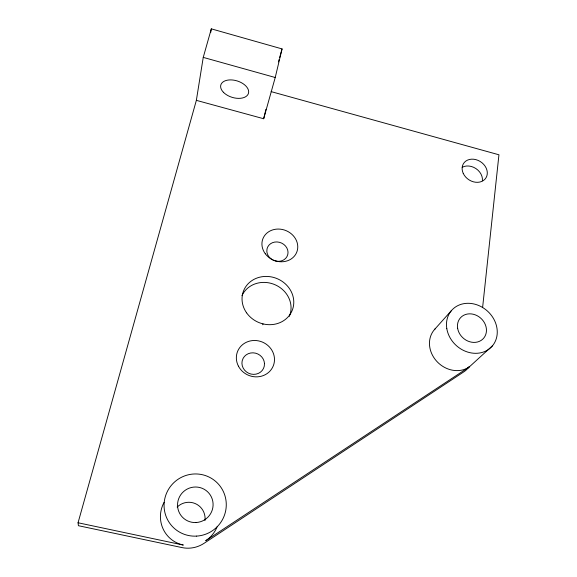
<?xml version="1.0" encoding="UTF-8"?>
<svg xmlns="http://www.w3.org/2000/svg" width="577" height="577" viewBox="0 0 577 577"><rect width="100%" height="100%" fill="white"/><g stroke="black" fill="none" stroke-linecap="round" stroke-linejoin="round"><path stroke-width="0.87" d="M482.596 307.656L498.946 154.787L271.103 91.613M196.36 100.348L203.241 57.39L211.319 28.85L282.059 48.915L275.229 77.506L263.675 118.739L196.36 100.348L78.054 522.769L78.407 525.705L181.979 547.58A29.276 28.749 -51.6 0 0 204.02 543.339L463.865 371.819A25.359 22.164 42.9 0 0 469.188 366.604M210.735 32.399L211.319 28.85M262.78 324.786L262.975 323.87M263.675 118.739L265.932 109.334M278.439 61.912L279.16 59.316M279.643 57.577L282.059 48.915M434.394 329.655L451.524 310.491M468.192 367.931L492.578 345.681M78.054 522.769L183.313 545.049A29.701 29.203 -50.6 0 1 164.07 502.379M203.241 57.39L275.229 77.506M217.046 526.909A29.701 29.203 -50.6 0 1 205.7 540.75L468.978 367.16A25.713 22.395 42.7 0 1 436.205 360.704A25.713 22.395 42.7 0 1 435.541 328.443M241.987 295.619A25.835 23.506 22.1 0 1 275.085 284.764A25.835 23.506 22.1 0 1 289.315 316.355M273.404 260.277A10.775 9.52 22 0 0 286.978 256.585L287.844 254.255A10.775 9.52 22 0 0 279.434 242.304A10.775 9.52 22 0 0 267.014 248.939L266.834 251.449A10.775 9.52 22 0 0 272.77 259.975M177.153 507.053A16.726 16.423 -51.5 0 1 204.979 520.533M462.235 167.272A13.156 10.667 33.4 0 1 475.96 168.599A13.156 10.667 33.4 0 1 482.386 180.76M264.468 363.395L264.273 366.186A11.389 10.675 22.5 0 1 250.952 374.047A11.389 10.675 22.5 0 1 242.167 360.906L243.141 358.295A11.389 10.675 22.5 0 1 255.474 353.153A11.389 10.675 22.5 0 1 264.468 363.395M238.438 366.171A19.257 18.002 22.7 0 0 271.435 369.28A19.257 18.002 22.7 0 0 256.39 340.567A19.257 18.002 22.7 0 0 238.438 366.171M265.297 253.757A18.212 16.033 22.1 0 0 296.181 253.44A18.212 16.033 22.1 0 0 278.056 229.055A18.212 16.033 22.1 0 0 265.297 253.757M246.588 312.828A26.203 23.765 22.3 0 0 291.262 312.409A26.203 23.765 22.3 0 0 265.874 276.419A26.203 23.765 22.3 0 0 246.588 312.828M446.822 328.71A27.04 23.231 42.1 0 0 488.041 349.763A27.04 23.231 42.1 0 0 480.742 306.445A27.04 23.231 42.1 0 0 446.822 328.71M196.512 536.112A31.295 30.927 -44.9 0 0 221.417 488.041A31.295 30.927 -44.9 0 0 167.582 491.005A31.295 30.927 -44.9 0 0 196.512 536.112M196.036 522.538A17.88 17.671 -44.8 0 0 210.345 495.109A17.88 17.671 -44.8 0 0 179.577 496.71A17.88 17.671 -44.8 0 0 196.036 522.538M457.633 328.284A15.449 13.271 42.1 0 0 481.139 340.416A15.449 13.271 42.1 0 0 477.085 315.662A15.449 13.271 42.1 0 0 457.633 328.284M463.23 173.367A13.321 10.754 33.4 0 0 484.954 179.195A13.321 10.754 33.4 0 0 475.953 159.649A13.321 10.754 33.4 0 0 463.23 173.367M223.386 92.255A14.447 8.59 17.1 0 0 247.526 95.118A14.447 8.59 17.1 0 0 232.993 80.044A14.447 8.59 17.1 0 0 223.386 92.255"/></g></svg>
